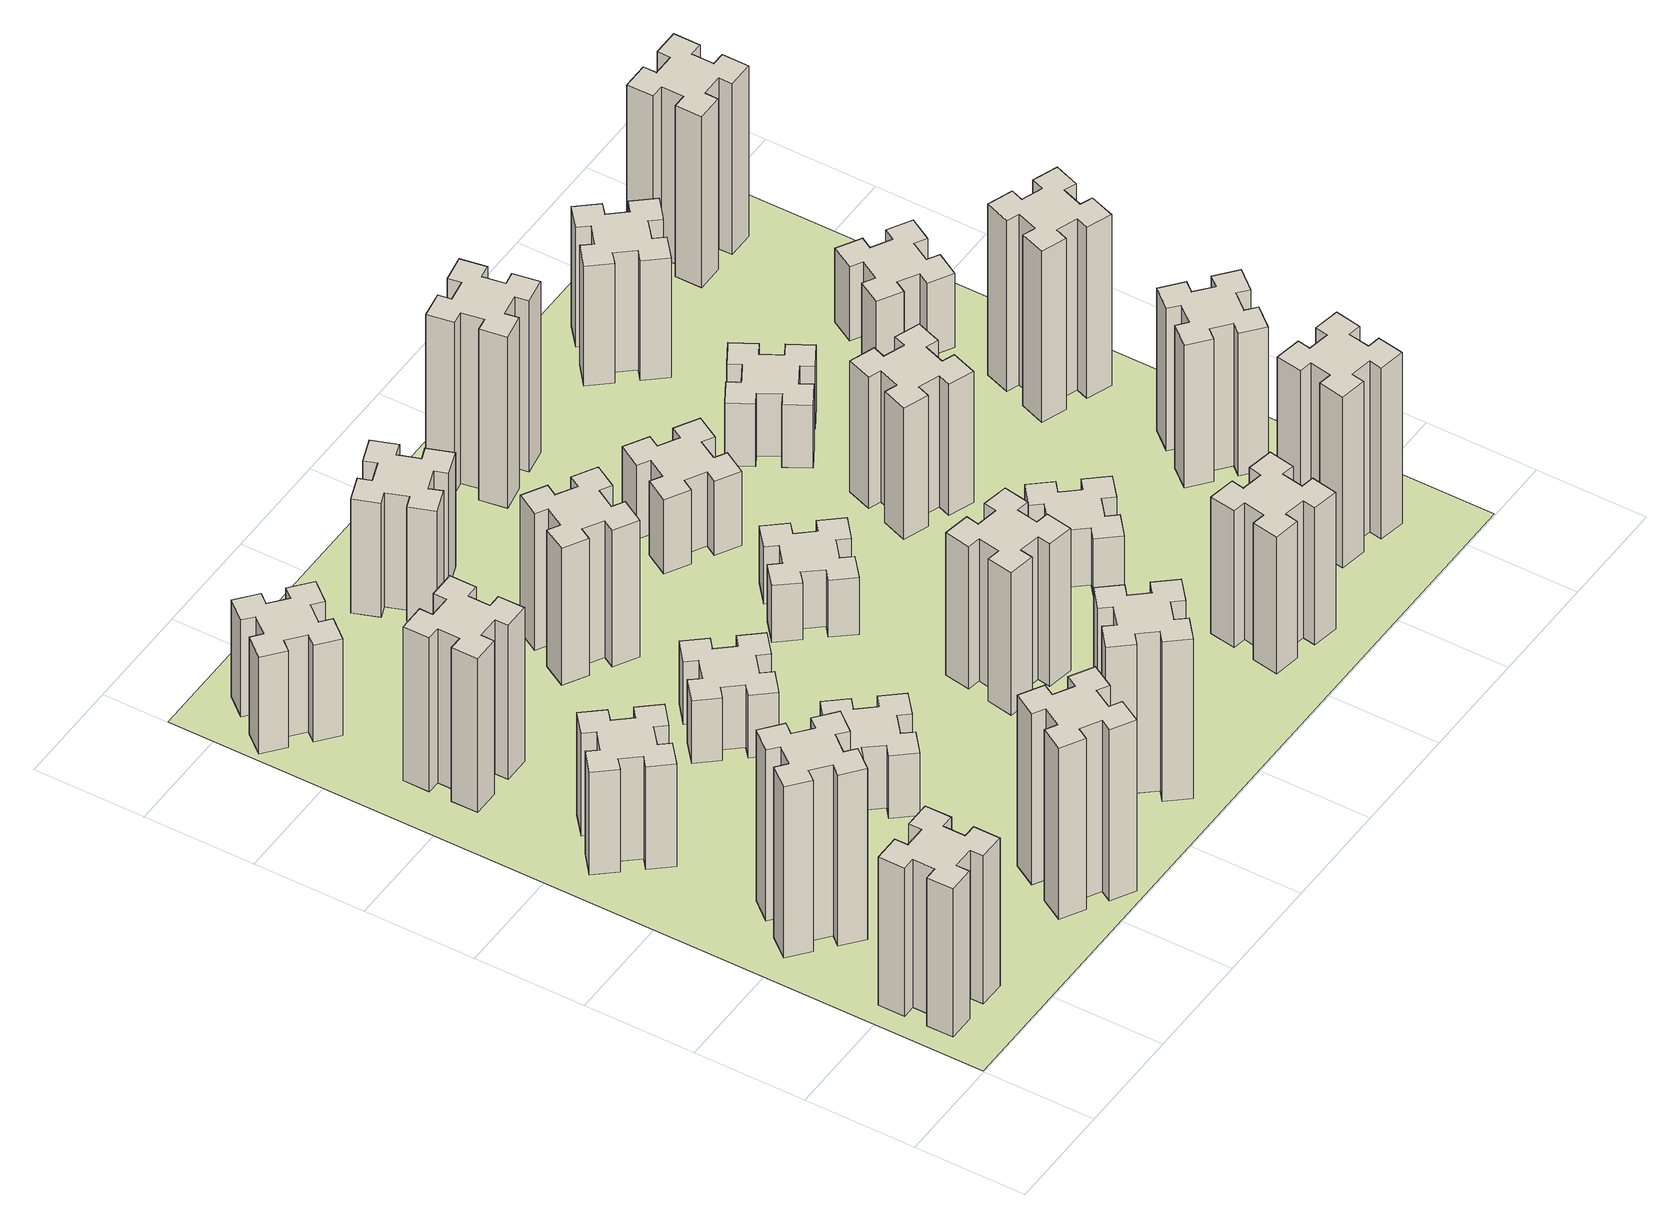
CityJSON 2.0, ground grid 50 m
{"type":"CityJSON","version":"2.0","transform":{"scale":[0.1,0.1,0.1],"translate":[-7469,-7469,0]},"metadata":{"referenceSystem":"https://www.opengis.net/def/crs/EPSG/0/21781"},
"CityObjects":{
"building1":{"type":"Building","attributes":{"class":"1000","function":"1000","usage":"1000","yearOfConstruction":2016,"roofType":"1000","measuredHeight":78,"storeysAboveGround":30,"storeysBelowGround":0},"geometry":[{"type":"Solid","lod":"1","boundaries":[[[[0,1,2,3,4,5,6,7,8,9,10,11,12,13,14,15,16,17,18,19]],[[17,16,20,21]],[[16,15,22,20]],[[15,14,23,22]],[[14,13,24,23]],[[13,12,25,24]],[[12,11,26,25]],[[11,10,27,26]],[[10,9,28,27]],[[9,8,29,28]],[[8,7,30,29]],[[7,6,31,30]],[[6,5,32,31]],[[5,4,33,32]],[[4,3,34,33]],[[3,2,35,34]],[[2,1,36,35]],[[1,0,37,36]],[[0,19,38,37]],[[19,18,39,38]],[[18,17,21,39]],[[24,25,26,27,28,29,30,31,32,33,34,35,36,37,38,39,21,20,22,23]]]]}]},
"building2":{"type":"Building","attributes":{"class":"1000","function":"1000","usage":"1000","yearOfConstruction":2016,"roofType":"1000","measuredHeight":90,"storeysAboveGround":30,"storeysBelowGround":0},"geometry":[{"type":"Solid","lod":"1","boundaries":[[[[40,41,42,43,44,45,46,47,48,49,50,51,52,53,54,55,56,57,58,59]],[[57,56,60,61]],[[56,55,62,60]],[[55,54,63,62]],[[54,53,64,63]],[[53,52,65,64]],[[52,51,66,65]],[[51,50,67,66]],[[50,49,68,67]],[[49,48,69,68]],[[48,47,70,69]],[[47,46,71,70]],[[46,45,72,71]],[[45,44,73,72]],[[44,43,74,73]],[[43,42,75,74]],[[42,41,76,75]],[[41,40,77,76]],[[40,59,78,77]],[[59,58,79,78]],[[58,57,61,79]],[[64,65,66,67,68,69,70,71,72,73,74,75,76,77,78,79,61,60,62,63]]]]}]},
"building3":{"type":"Building","attributes":{"class":"1000","function":"1000","usage":"1000","yearOfConstruction":2016,"roofType":"1000","measuredHeight":54,"storeysAboveGround":30,"storeysBelowGround":0},"geometry":[{"type":"Solid","lod":"1","boundaries":[[[[80,81,82,83,84,85,86,87,88,89,90,91,92,93,94,95,96,97,98,99]],[[97,96,100,101]],[[96,95,102,100]],[[95,94,103,102]],[[94,93,104,103]],[[93,92,105,104]],[[92,91,106,105]],[[91,90,107,106]],[[90,89,108,107]],[[89,88,109,108]],[[88,87,110,109]],[[87,86,111,110]],[[86,85,112,111]],[[85,84,113,112]],[[84,83,114,113]],[[83,82,115,114]],[[82,81,116,115]],[[81,80,117,116]],[[80,99,118,117]],[[99,98,119,118]],[[98,97,101,119]],[[104,105,106,107,108,109,110,111,112,113,114,115,116,117,118,119,101,100,102,103]]]]}]},
"building4":{"type":"Building","attributes":{"class":"1000","function":"1000","usage":"1000","yearOfConstruction":2016,"roofType":"1000","measuredHeight":81,"storeysAboveGround":30,"storeysBelowGround":0},"geometry":[{"type":"Solid","lod":"1","boundaries":[[[[120,121,122,123,124,125,126,127,128,129,130,131,132,133,134,135,136,137,138,139]],[[137,136,140,141]],[[136,135,142,140]],[[135,134,143,142]],[[134,133,144,143]],[[133,132,145,144]],[[132,131,146,145]],[[131,130,147,146]],[[130,129,148,147]],[[129,128,149,148]],[[128,127,150,149]],[[127,126,151,150]],[[126,125,152,151]],[[125,124,153,152]],[[124,123,154,153]],[[123,122,155,154]],[[122,121,156,155]],[[121,120,157,156]],[[120,139,158,157]],[[139,138,159,158]],[[138,137,141,159]],[[144,145,146,147,148,149,150,151,152,153,154,155,156,157,158,159,141,140,142,143]]]]}]},
"building5":{"type":"Building","attributes":{"class":"1000","function":"1000","usage":"1000","yearOfConstruction":2016,"roofType":"1000","measuredHeight":90,"storeysAboveGround":30,"storeysBelowGround":0},"geometry":[{"type":"Solid","lod":"1","boundaries":[[[[160,161,162,163,164,165,166,167,168,169,170,171,172,173,174,175,176,177,178,179]],[[177,176,180,181]],[[176,175,182,180]],[[175,174,183,182]],[[174,173,184,183]],[[173,172,185,184]],[[172,171,186,185]],[[171,170,187,186]],[[170,169,188,187]],[[169,168,189,188]],[[168,167,190,189]],[[167,166,191,190]],[[166,165,192,191]],[[165,164,193,192]],[[164,163,194,193]],[[163,162,195,194]],[[162,161,196,195]],[[161,160,197,196]],[[160,179,198,197]],[[179,178,199,198]],[[178,177,181,199]],[[184,185,186,187,188,189,190,191,192,193,194,195,196,197,198,199,181,180,182,183]]]]}]},
"building6":{"type":"Building","attributes":{"class":"1000","function":"1000","usage":"1000","yearOfConstruction":2016,"roofType":"1000","measuredHeight":51,"storeysAboveGround":30,"storeysBelowGround":0},"geometry":[{"type":"Solid","lod":"1","boundaries":[[[[200,201,202,203,204,205,206,207,208,209,210,211,212,213,214,215,216,217,218,219]],[[217,216,220,221]],[[216,215,222,220]],[[215,214,223,222]],[[214,213,224,223]],[[213,212,225,224]],[[212,211,226,225]],[[211,210,227,226]],[[210,209,228,227]],[[209,208,229,228]],[[208,207,230,229]],[[207,206,231,230]],[[206,205,232,231]],[[205,204,233,232]],[[204,203,234,233]],[[203,202,235,234]],[[202,201,236,235]],[[201,200,237,236]],[[200,219,238,237]],[[219,218,239,238]],[[218,217,221,239]],[[224,225,226,227,228,229,230,231,232,233,234,235,236,237,238,239,221,220,222,223]]]]}]},
"building7":{"type":"Building","attributes":{"class":"1000","function":"1000","usage":"1000","yearOfConstruction":2016,"roofType":"1000","measuredHeight":33,"storeysAboveGround":30,"storeysBelowGround":0},"geometry":[{"type":"Solid","lod":"1","boundaries":[[[[240,241,242,243,244,245,246,247,248,249,250,251,252,253,254,255,256,257,258,259]],[[257,256,260,261]],[[256,255,262,260]],[[255,254,263,262]],[[254,253,264,263]],[[253,252,265,264]],[[252,251,266,265]],[[251,250,267,266]],[[250,249,268,267]],[[249,248,269,268]],[[248,247,270,269]],[[247,246,271,270]],[[246,245,272,271]],[[245,244,273,272]],[[244,243,274,273]],[[243,242,275,274]],[[242,241,276,275]],[[241,240,277,276]],[[240,259,278,277]],[[259,258,279,278]],[[258,257,261,279]],[[264,265,266,267,268,269,270,271,272,273,274,275,276,277,278,279,261,260,262,263]]]]}]},
"building8":{"type":"Building","attributes":{"class":"1000","function":"1000","usage":"1000","yearOfConstruction":2016,"roofType":"1000","measuredHeight":33,"storeysAboveGround":30,"storeysBelowGround":0},"geometry":[{"type":"Solid","lod":"1","boundaries":[[[[280,281,282,283,284,285,286,287,288,289,290,291,292,293,294,295,296,297,298,299]],[[297,296,300,301]],[[296,295,302,300]],[[295,294,303,302]],[[294,293,304,303]],[[293,292,305,304]],[[292,291,306,305]],[[291,290,307,306]],[[290,289,308,307]],[[289,288,309,308]],[[288,287,310,309]],[[287,286,311,310]],[[286,285,312,311]],[[285,284,313,312]],[[284,283,314,313]],[[283,282,315,314]],[[282,281,316,315]],[[281,280,317,316]],[[280,299,318,317]],[[299,298,319,318]],[[298,297,301,319]],[[304,305,306,307,308,309,310,311,312,313,314,315,316,317,318,319,301,300,302,303]]]]}]},
"building9":{"type":"Building","attributes":{"class":"1000","function":"1000","usage":"1000","yearOfConstruction":2016,"roofType":"1000","measuredHeight":84,"storeysAboveGround":30,"storeysBelowGround":0},"geometry":[{"type":"Solid","lod":"1","boundaries":[[[[320,321,322,323,324,325,326,327,328,329,330,331,332,333,334,335,336,337,338,339]],[[337,336,340,341]],[[336,335,342,340]],[[335,334,343,342]],[[334,333,344,343]],[[333,332,345,344]],[[332,331,346,345]],[[331,330,347,346]],[[330,329,348,347]],[[329,328,349,348]],[[328,327,350,349]],[[327,326,351,350]],[[326,325,352,351]],[[325,324,353,352]],[[324,323,354,353]],[[323,322,355,354]],[[322,321,356,355]],[[321,320,357,356]],[[320,339,358,357]],[[339,338,359,358]],[[338,337,341,359]],[[344,345,346,347,348,349,350,351,352,353,354,355,356,357,358,359,341,340,342,343]]]]}]},
"building10":{"type":"Building","attributes":{"class":"1000","function":"1000","usage":"1000","yearOfConstruction":2016,"roofType":"1000","measuredHeight":72,"storeysAboveGround":30,"storeysBelowGround":0},"geometry":[{"type":"Solid","lod":"1","boundaries":[[[[360,361,362,363,364,365,366,367,368,369,370,371,372,373,374,375,376,377,378,379]],[[377,376,380,381]],[[376,375,382,380]],[[375,374,383,382]],[[374,373,384,383]],[[373,372,385,384]],[[372,371,386,385]],[[371,370,387,386]],[[370,369,388,387]],[[369,368,389,388]],[[368,367,390,389]],[[367,366,391,390]],[[366,365,392,391]],[[365,364,393,392]],[[364,363,394,393]],[[363,362,395,394]],[[362,361,396,395]],[[361,360,397,396]],[[360,379,398,397]],[[379,378,399,398]],[[378,377,381,399]],[[384,385,386,387,388,389,390,391,392,393,394,395,396,397,398,399,381,380,382,383]]]]}]},
"building11":{"type":"Building","attributes":{"class":"1000","function":"1000","usage":"1000","yearOfConstruction":2016,"roofType":"1000","measuredHeight":60,"storeysAboveGround":30,"storeysBelowGround":0},"geometry":[{"type":"Solid","lod":"1","boundaries":[[[[400,401,402,403,404,405,406,407,408,409,410,411,412,413,414,415,416,417,418,419]],[[417,416,420,421]],[[416,415,422,420]],[[415,414,423,422]],[[414,413,424,423]],[[413,412,425,424]],[[412,411,426,425]],[[411,410,427,426]],[[410,409,428,427]],[[409,408,429,428]],[[408,407,430,429]],[[407,406,431,430]],[[406,405,432,431]],[[405,404,433,432]],[[404,403,434,433]],[[403,402,435,434]],[[402,401,436,435]],[[401,400,437,436]],[[400,419,438,437]],[[419,418,439,438]],[[418,417,421,439]],[[424,425,426,427,428,429,430,431,432,433,434,435,436,437,438,439,421,420,422,423]]]]}]},
"building12":{"type":"Building","attributes":{"class":"1000","function":"1000","usage":"1000","yearOfConstruction":2016,"roofType":"1000","measuredHeight":75,"storeysAboveGround":30,"storeysBelowGround":0},"geometry":[{"type":"Solid","lod":"1","boundaries":[[[[440,441,442,443,444,445,446,447,448,449,450,451,452,453,454,455,456,457,458,459]],[[457,456,460,461]],[[456,455,462,460]],[[455,454,463,462]],[[454,453,464,463]],[[453,452,465,464]],[[452,451,466,465]],[[451,450,467,466]],[[450,449,468,467]],[[449,448,469,468]],[[448,447,470,469]],[[447,446,471,470]],[[446,445,472,471]],[[445,444,473,472]],[[444,443,474,473]],[[443,442,475,474]],[[442,441,476,475]],[[441,440,477,476]],[[440,459,478,477]],[[459,458,479,478]],[[458,457,461,479]],[[464,465,466,467,468,469,470,471,472,473,474,475,476,477,478,479,461,460,462,463]]]]}]},
"building13":{"type":"Building","attributes":{"class":"1000","function":"1000","usage":"1000","yearOfConstruction":2016,"roofType":"1000","measuredHeight":30,"storeysAboveGround":30,"storeysBelowGround":0},"geometry":[{"type":"Solid","lod":"1","boundaries":[[[[480,481,482,483,484,485,486,487,488,489,490,491,492,493,494,495,496,497,498,499]],[[497,496,500,501]],[[496,495,502,500]],[[495,494,503,502]],[[494,493,504,503]],[[493,492,505,504]],[[492,491,506,505]],[[491,490,507,506]],[[490,489,508,507]],[[489,488,509,508]],[[488,487,510,509]],[[487,486,511,510]],[[486,485,512,511]],[[485,484,513,512]],[[484,483,514,513]],[[483,482,515,514]],[[482,481,516,515]],[[481,480,517,516]],[[480,499,518,517]],[[499,498,519,518]],[[498,497,501,519]],[[504,505,506,507,508,509,510,511,512,513,514,515,516,517,518,519,501,500,502,503]]]]}]},
"building14":{"type":"Building","attributes":{"class":"1000","function":"1000","usage":"1000","yearOfConstruction":2016,"roofType":"1000","measuredHeight":39,"storeysAboveGround":30,"storeysBelowGround":0},"geometry":[{"type":"Solid","lod":"1","boundaries":[[[[520,521,522,523,524,525,526,527,528,529,530,531,532,533,534,535,536,537,538,539]],[[537,536,540,541]],[[536,535,542,540]],[[535,534,543,542]],[[534,533,544,543]],[[533,532,545,544]],[[532,531,546,545]],[[531,530,547,546]],[[530,529,548,547]],[[529,528,549,548]],[[528,527,550,549]],[[527,526,551,550]],[[526,525,552,551]],[[525,524,553,552]],[[524,523,554,553]],[[523,522,555,554]],[[522,521,556,555]],[[521,520,557,556]],[[520,539,558,557]],[[539,538,559,558]],[[538,537,541,559]],[[544,545,546,547,548,549,550,551,552,553,554,555,556,557,558,559,541,540,542,543]]]]}]},
"building15":{"type":"Building","attributes":{"class":"1000","function":"1000","usage":"1000","yearOfConstruction":2016,"roofType":"1000","measuredHeight":72,"storeysAboveGround":30,"storeysBelowGround":0},"geometry":[{"type":"Solid","lod":"1","boundaries":[[[[560,561,562,563,564,565,566,567,568,569,570,571,572,573,574,575,576,577,578,579]],[[577,576,580,581]],[[576,575,582,580]],[[575,574,583,582]],[[574,573,584,583]],[[573,572,585,584]],[[572,571,586,585]],[[571,570,587,586]],[[570,569,588,587]],[[569,568,589,588]],[[568,567,590,589]],[[567,566,591,590]],[[566,565,592,591]],[[565,564,593,592]],[[564,563,594,593]],[[563,562,595,594]],[[562,561,596,595]],[[561,560,597,596]],[[560,579,598,597]],[[579,578,599,598]],[[578,577,581,599]],[[584,585,586,587,588,589,590,591,592,593,594,595,596,597,598,599,581,580,582,583]]]]}]},
"building16":{"type":"Building","attributes":{"class":"1000","function":"1000","usage":"1000","yearOfConstruction":2016,"roofType":"1000","measuredHeight":90,"storeysAboveGround":30,"storeysBelowGround":0},"geometry":[{"type":"Solid","lod":"1","boundaries":[[[[600,601,602,603,604,605,606,607,608,609,610,611,612,613,614,615,616,617,618,619]],[[617,616,620,621]],[[616,615,622,620]],[[615,614,623,622]],[[614,613,624,623]],[[613,612,625,624]],[[612,611,626,625]],[[611,610,627,626]],[[610,609,628,627]],[[609,608,629,628]],[[608,607,630,629]],[[607,606,631,630]],[[606,605,632,631]],[[605,604,633,632]],[[604,603,634,633]],[[603,602,635,634]],[[602,601,636,635]],[[601,600,637,636]],[[600,619,638,637]],[[619,618,639,638]],[[618,617,621,639]],[[624,625,626,627,628,629,630,631,632,633,634,635,636,637,638,639,621,620,622,623]]]]}]},
"building17":{"type":"Building","attributes":{"class":"1000","function":"1000","usage":"1000","yearOfConstruction":2016,"roofType":"1000","measuredHeight":30,"storeysAboveGround":30,"storeysBelowGround":0},"geometry":[{"type":"Solid","lod":"1","boundaries":[[[[640,641,642,643,644,645,646,647,648,649,650,651,652,653,654,655,656,657,658,659]],[[657,656,660,661]],[[656,655,662,660]],[[655,654,663,662]],[[654,653,664,663]],[[653,652,665,664]],[[652,651,666,665]],[[651,650,667,666]],[[650,649,668,667]],[[649,648,669,668]],[[648,647,670,669]],[[647,646,671,670]],[[646,645,672,671]],[[645,644,673,672]],[[644,643,674,673]],[[643,642,675,674]],[[642,641,676,675]],[[641,640,677,676]],[[640,659,678,677]],[[659,658,679,678]],[[658,657,661,679]],[[664,665,666,667,668,669,670,671,672,673,674,675,676,677,678,679,661,660,662,663]]]]}]},
"building18":{"type":"Building","attributes":{"class":"1000","function":"1000","usage":"1000","yearOfConstruction":2016,"roofType":"1000","measuredHeight":69,"storeysAboveGround":30,"storeysBelowGround":0},"geometry":[{"type":"Solid","lod":"1","boundaries":[[[[680,681,682,683,684,685,686,687,688,689,690,691,692,693,694,695,696,697,698,699]],[[697,696,700,701]],[[696,695,702,700]],[[695,694,703,702]],[[694,693,704,703]],[[693,692,705,704]],[[692,691,706,705]],[[691,690,707,706]],[[690,689,708,707]],[[689,688,709,708]],[[688,687,710,709]],[[687,686,711,710]],[[686,685,712,711]],[[685,684,713,712]],[[684,683,714,713]],[[683,682,715,714]],[[682,681,716,715]],[[681,680,717,716]],[[680,699,718,717]],[[699,698,719,718]],[[698,697,701,719]],[[704,705,706,707,708,709,710,711,712,713,714,715,716,717,718,719,701,700,702,703]]]]}]},
"building19":{"type":"Building","attributes":{"class":"1000","function":"1000","usage":"1000","yearOfConstruction":2016,"roofType":"1000","measuredHeight":33,"storeysAboveGround":30,"storeysBelowGround":0},"geometry":[{"type":"Solid","lod":"1","boundaries":[[[[720,721,722,723,724,725,726,727,728,729,730,731,732,733,734,735,736,737,738,739]],[[737,736,740,741]],[[736,735,742,740]],[[735,734,743,742]],[[734,733,744,743]],[[733,732,745,744]],[[732,731,746,745]],[[731,730,747,746]],[[730,729,748,747]],[[729,728,749,748]],[[728,727,750,749]],[[727,726,751,750]],[[726,725,752,751]],[[725,724,753,752]],[[724,723,754,753]],[[723,722,755,754]],[[722,721,756,755]],[[721,720,757,756]],[[720,739,758,757]],[[739,738,759,758]],[[738,737,741,759]],[[744,745,746,747,748,749,750,751,752,753,754,755,756,757,758,759,741,740,742,743]]]]}]},
"building20":{"type":"Building","attributes":{"class":"1000","function":"1000","usage":"1000","yearOfConstruction":2016,"roofType":"1000","measuredHeight":90,"storeysAboveGround":30,"storeysBelowGround":0},"geometry":[{"type":"Solid","lod":"1","boundaries":[[[[760,761,762,763,764,765,766,767,768,769,770,771,772,773,774,775,776,777,778,779]],[[777,776,780,781]],[[776,775,782,780]],[[775,774,783,782]],[[774,773,784,783]],[[773,772,785,784]],[[772,771,786,785]],[[771,770,787,786]],[[770,769,788,787]],[[769,768,789,788]],[[768,767,790,789]],[[767,766,791,790]],[[766,765,792,791]],[[765,764,793,792]],[[764,763,794,793]],[[763,762,795,794]],[[762,761,796,795]],[[761,760,797,796]],[[760,779,798,797]],[[779,778,799,798]],[[778,777,781,799]],[[784,785,786,787,788,789,790,791,792,793,794,795,796,797,798,799,781,780,782,783]]]]}]},
"building21":{"type":"Building","attributes":{"class":"1000","function":"1000","usage":"1000","yearOfConstruction":2016,"roofType":"1000","measuredHeight":63,"storeysAboveGround":30,"storeysBelowGround":0},"geometry":[{"type":"Solid","lod":"1","boundaries":[[[[800,801,802,803,804,805,806,807,808,809,810,811,812,813,814,815,816,817,818,819]],[[817,816,820,821]],[[816,815,822,820]],[[815,814,823,822]],[[814,813,824,823]],[[813,812,825,824]],[[812,811,826,825]],[[811,810,827,826]],[[810,809,828,827]],[[809,808,829,828]],[[808,807,830,829]],[[807,806,831,830]],[[806,805,832,831]],[[805,804,833,832]],[[804,803,834,833]],[[803,802,835,834]],[[802,801,836,835]],[[801,800,837,836]],[[800,819,838,837]],[[819,818,839,838]],[[818,817,821,839]],[[824,825,826,827,828,829,830,831,832,833,834,835,836,837,838,839,821,820,822,823]]]]}]},
"building22":{"type":"Building","attributes":{"class":"1000","function":"1000","usage":"1000","yearOfConstruction":2016,"roofType":"1000","measuredHeight":75,"storeysAboveGround":30,"storeysBelowGround":0},"geometry":[{"type":"Solid","lod":"1","boundaries":[[[[840,841,842,843,844,845,846,847,848,849,850,851,852,853,854,855,856,857,858,859]],[[857,856,860,861]],[[856,855,862,860]],[[855,854,863,862]],[[854,853,864,863]],[[853,852,865,864]],[[852,851,866,865]],[[851,850,867,866]],[[850,849,868,867]],[[849,848,869,868]],[[848,847,870,869]],[[847,846,871,870]],[[846,845,872,871]],[[845,844,873,872]],[[844,843,874,873]],[[843,842,875,874]],[[842,841,876,875]],[[841,840,877,876]],[[840,859,878,877]],[[859,858,879,878]],[[858,857,861,879]],[[864,865,866,867,868,869,870,871,872,873,874,875,876,877,878,879,861,860,862,863]]]]}]},
"building23":{"type":"Building","attributes":{"class":"1000","function":"1000","usage":"1000","yearOfConstruction":2016,"roofType":"1000","measuredHeight":90,"storeysAboveGround":30,"storeysBelowGround":0},"geometry":[{"type":"Solid","lod":"1","boundaries":[[[[880,881,882,883,884,885,886,887,888,889,890,891,892,893,894,895,896,897,898,899]],[[897,896,900,901]],[[896,895,902,900]],[[895,894,903,902]],[[894,893,904,903]],[[893,892,905,904]],[[892,891,906,905]],[[891,890,907,906]],[[890,889,908,907]],[[889,888,909,908]],[[888,887,910,909]],[[887,886,911,910]],[[886,885,912,911]],[[885,884,913,912]],[[884,883,914,913]],[[883,882,915,914]],[[882,881,916,915]],[[881,880,917,916]],[[880,899,918,917]],[[899,898,919,918]],[[898,897,901,919]],[[904,905,906,907,908,909,910,911,912,913,914,915,916,917,918,919,901,900,902,903]]]]}]},
"building24":{"type":"Building","attributes":{"class":"1000","function":"1000","usage":"1000","yearOfConstruction":2016,"roofType":"1000","measuredHeight":39,"storeysAboveGround":30,"storeysBelowGround":0},"geometry":[{"type":"Solid","lod":"1","boundaries":[[[[920,921,922,923,924,925,926,927,928,929,930,931,932,933,934,935,936,937,938,939]],[[937,936,940,941]],[[936,935,942,940]],[[935,934,943,942]],[[934,933,944,943]],[[933,932,945,944]],[[932,931,946,945]],[[931,930,947,946]],[[930,929,948,947]],[[929,928,949,948]],[[928,927,950,949]],[[927,926,951,950]],[[926,925,952,951]],[[925,924,953,952]],[[924,923,954,953]],[[923,922,955,954]],[[922,921,956,955]],[[921,920,957,956]],[[920,939,958,957]],[[939,938,959,958]],[[938,937,941,959]],[[944,945,946,947,948,949,950,951,952,953,954,955,956,957,958,959,941,940,942,943]]]]}]},
"building25":{"type":"Building","attributes":{"class":"1000","function":"1000","usage":"1000","yearOfConstruction":2016,"roofType":"1000","measuredHeight":90,"storeysAboveGround":30,"storeysBelowGround":0},"geometry":[{"type":"Solid","lod":"1","boundaries":[[[[960,961,962,963,964,965,966,967,968,969,970,971,972,973,974,975,976,977,978,979]],[[977,976,980,981]],[[976,975,982,980]],[[975,974,983,982]],[[974,973,984,983]],[[973,972,985,984]],[[972,971,986,985]],[[971,970,987,986]],[[970,969,988,987]],[[969,968,989,988]],[[968,967,990,989]],[[967,966,991,990]],[[966,965,992,991]],[[965,964,993,992]],[[964,963,994,993]],[[963,962,995,994]],[[962,961,996,995]],[[961,960,997,996]],[[960,979,998,997]],[[979,978,999,998]],[[978,977,981,999]],[[984,985,986,987,988,989,990,991,992,993,994,995,996,997,998,999,981,980,982,983]]]]}]},
"landuse1":{"type":"LandUse","attributes":{"name":"plot1","function":"1010"},"geometry":[{"type":"MultiSurface","lod":"1","boundaries":[[[1000,1001,1002,1003]]]}]}
},
"vertices":[
[165,425,0],[165,325,0],[105,325,0],[105,205,0],[225,205,0],[225,265,0],[325,265,0],[325,205,0],[445,205,0],[445,325,0],[385,325,0],[385,425,0],[445,425,0],[445,545,0],[325,545,0],[325,485,0],[225,485,0],[225,545,0],[105,545,0],[105,425,0],[225,485,780],[225,545,780],[325,485,780],[325,545,780],[445,545,780],[445,425,780],[385,425,780],[385,325,780],[445,325,780],[445,205,780],[325,205,780],[325,265,780],[225,265,780],[225,205,780],[105,205,780],[105,325,780],[165,325,780],[165,425,780],[105,425,780],[105,545,780],
[484,1067,0],[408,1132,0],[446,1178,0],[354,1255,0],[277,1163,0],[323,1124,0],[259,1048,0],[213,1086,0],[136,994,0],[228,917,0],[266,963,0],[343,899,0],[304,853,0],[396,776,0],[473,868,0],[427,906,0],[492,983,0],[538,944,0],[615,1036,0],[523,1113,0],[492,983,900],[538,944,900],[427,906,900],[473,868,900],[396,776,900],[304,853,900],[343,899,900],[266,963,900],[228,917,900],[136,994,900],[213,1086,900],[259,1048,900],[323,1124,900],[277,1163,900],[354,1255,900],[446,1178,900],[408,1132,900],[484,1067,900],[523,1113,900],[615,1036,900],
[492,1888,0],[427,1964,0],[473,2003,0],[396,2095,0],[304,2018,0],[343,1972,0],[266,1907,0],[228,1953,0],[136,1876,0],[213,1784,0],[259,1823,0],[323,1746,0],[277,1708,0],[354,1616,0],[446,1693,0],[408,1739,0],[484,1803,0],[523,1757,0],[615,1834,0],[538,1926,0],[484,1803,540],[523,1757,540],[408,1739,540],[446,1693,540],[354,1616,540],[277,1708,540],[323,1746,540],[259,1823,540],[213,1784,540],[136,1876,540],[228,1953,540],[266,1907,540],[343,1972,540],[304,2018,540],[396,2095,540],[473,2003,540],[427,1964,540],[492,1888,540],[538,1926,540],[615,1834,540],
[485,2545,0],[485,2645,0],[545,2645,0],[545,2765,0],[425,2765,0],[425,2705,0],[325,2705,0],[325,2765,0],[205,2765,0],[205,2645,0],[265,2645,0],[265,2545,0],[205,2545,0],[205,2425,0],[325,2425,0],[325,2485,0],[425,2485,0],[425,2425,0],[545,2425,0],[545,2545,0],[425,2485,810],[425,2425,810],[325,2485,810],[325,2425,810],[205,2425,810],[205,2545,810],[265,2545,810],[265,2645,810],[205,2645,810],[205,2765,810],[325,2765,810],[325,2705,810],[425,2705,810],[425,2765,810],[545,2765,810],[545,2645,810],[485,2645,810],[485,2545,810],[545,2545,810],[545,2425,810],
[1214,346,0],[1127,396,0],[1157,448,0],[1053,508,0],[993,404,0],[1045,374,0],[995,287,0],[943,317,0],[883,213,0],[987,153,0],[1017,205,0],[1104,155,0],[1074,103,0],[1178,43,0],[1238,147,0],[1186,177,0],[1236,264,0],[1288,234,0],[1348,338,0],[1244,398,0],[1236,264,900],[1288,234,900],[1186,177,900],[1238,147,900],[1178,43,900],[1074,103,900],[1104,155,900],[1017,205,900],[987,153,900],[883,213,900],[943,317,900],[995,287,900],[1045,374,900],[993,404,900],[1053,508,900],[1157,448,900],[1127,396,900],[1214,346,900],[1244,398,900],[1348,338,900],
[384,3387,0],[308,3452,0],[346,3498,0],[254,3575,0],[177,3483,0],[223,3444,0],[159,3368,0],[113,3406,0],[36,3314,0],[128,3237,0],[166,3283,0],[243,3219,0],[204,3173,0],[296,3096,0],[373,3188,0],[327,3226,0],[392,3303,0],[438,3264,0],[515,3356,0],[423,3433,0],[392,3303,510],[438,3264,510],[327,3226,510],[373,3188,510],[296,3096,510],[204,3173,510],[243,3219,510],[166,3283,510],[128,3237,510],[36,3314,510],[113,3406,510],[159,3368,510],[223,3444,510],[177,3483,510],[254,3575,510],[346,3498,510],[308,3452,510],[384,3387,510],[423,3433,510],[515,3356,510],
[1083,1332,0],[1006,1267,0],[968,1313,0],[876,1236,0],[953,1144,0],[999,1183,0],[1063,1106,0],[1017,1068,0],[1094,976,0],[1186,1053,0],[1148,1099,0],[1224,1163,0],[1263,1117,0],[1355,1194,0],[1278,1286,0],[1232,1248,0],[1167,1324,0],[1213,1363,0],[1136,1455,0],[1044,1378,0],[1167,1324,330],[1213,1363,330],[1232,1248,330],[1278,1286,330],[1355,1194,330],[1263,1117,330],[1224,1163,330],[1148,1099,330],[1186,1053,330],[1094,976,330],[1017,1068,330],[1063,1106,330],[999,1183,330],[953,1144,330],[876,1236,330],[968,1313,330],[1006,1267,330],[1083,1332,330],[1044,1378,330],[1136,1455,330],
[1083,1972,0],[1006,1907,0],[968,1953,0],[876,1876,0],[953,1784,0],[999,1823,0],[1063,1746,0],[1017,1708,0],[1094,1616,0],[1186,1693,0],[1148,1739,0],[1224,1803,0],[1263,1757,0],[1355,1834,0],[1278,1926,0],[1232,1888,0],[1167,1964,0],[1213,2003,0],[1136,2095,0],[1044,2018,0],[1167,1964,330],[1213,2003,330],[1232,1888,330],[1278,1926,330],[1355,1834,330],[1263,1757,330],[1224,1803,330],[1148,1739,330],[1186,1693,330],[1094,1616,330],[1017,1708,330],[1063,1746,330],[999,1823,330],[953,1784,330],[876,1876,330],[968,1953,330],[1006,1907,330],[1083,1972,330],[1044,2018,330],[1136,2095,330],
[1639,343,0],[1703,266,0],[1657,228,0],[1734,136,0],[1826,213,0],[1788,259,0],[1864,323,0],[1903,277,0],[1995,354,0],[1918,446,0],[1872,408,0],[1807,484,0],[1853,523,0],[1776,615,0],[1684,538,0],[1723,492,0],[1646,427,0],[1608,473,0],[1516,396,0],[1593,304,0],[1646,427,840],[1608,473,840],[1723,492,840],[1684,538,840],[1776,615,840],[1853,523,840],[1807,484,840],[1872,408,840],[1918,446,840],[1995,354,840],[1903,277,840],[1864,323,840],[1788,259,840],[1826,213,840],[1734,136,840],[1657,228,840],[1703,266,840],[1639,343,840],[1593,304,840],[1516,396,840],
[1314,2666,0],[1227,2716,0],[1257,2768,0],[1153,2828,0],[1093,2724,0],[1145,2694,0],[1095,2607,0],[1043,2637,0],[983,2533,0],[1087,2473,0],[1117,2525,0],[1204,2475,0],[1174,2423,0],[1278,2363,0],[1338,2467,0],[1286,2497,0],[1336,2584,0],[1388,2554,0],[1448,2658,0],[1344,2718,0],[1336,2584,720],[1388,2554,720],[1286,2497,720],[1338,2467,720],[1278,2363,720],[1174,2423,720],[1204,2475,720],[1117,2525,720],[1087,2473,720],[983,2533,720],[1043,2637,720],[1095,2607,720],[1145,2694,720],[1093,2724,720],[1153,2828,720],[1257,2768,720],[1227,2716,720],[1314,2666,720],[1344,2718,720],[1448,2658,720],
[1125,3456,0],[1031,3422,0],[1010,3478,0],[897,3437,0],[939,3324,0],[995,3345,0],[1029,3251,0],[973,3230,0],[1014,3117,0],[1127,3159,0],[1106,3215,0],[1200,3249,0],[1220,3193,0],[1333,3234,0],[1292,3347,0],[1236,3326,0],[1202,3420,0],[1258,3440,0],[1217,3553,0],[1104,3512,0],[1202,3420,600],[1258,3440,600],[1236,3326,600],[1292,3347,600],[1333,3234,600],[1220,3193,600],[1200,3249,600],[1106,3215,600],[1127,3159,600],[1014,3117,600],[973,3230,600],[1029,3251,600],[995,3345,600],[939,3324,600],[897,3437,600],[1010,3478,600],[1031,3422,600],[1125,3456,600],[1104,3512,600],[1217,3553,600],
[2055,1047,0],[2072,1145,0],[2131,1135,0],[2152,1253,0],[2034,1274,0],[2024,1215,0],[1925,1232,0],[1936,1291,0],[1817,1312,0],[1797,1194,0],[1856,1184,0],[1838,1085,0],[1779,1096,0],[1758,977,0],[1877,957,0],[1887,1016,0],[1985,998,0],[1975,939,0],[2093,918,0],[2114,1037,0],[1985,998,750],[1975,939,750],[1887,1016,750],[1877,957,750],[1758,977,750],[1779,1096,750],[1838,1085,750],[1856,1184,750],[1797,1194,750],[1817,1312,750],[1936,1291,750],[1925,1232,750],[2024,1215,750],[2034,1274,750],[2152,1253,750],[2131,1135,750],[2072,1145,750],[2055,1047,750],[2114,1037,750],[2093,918,750],
[1972,1988,0],[1907,2064,0],[1953,2103,0],[1876,2195,0],[1784,2118,0],[1823,2072,0],[1746,2007,0],[1708,2053,0],[1616,1976,0],[1693,1884,0],[1739,1923,0],[1803,1846,0],[1757,1808,0],[1834,1716,0],[1926,1793,0],[1888,1839,0],[1964,1903,0],[2003,1857,0],[2095,1934,0],[2018,2026,0],[1964,1903,300],[2003,1857,300],[1888,1839,300],[1926,1793,300],[1834,1716,300],[1757,1808,300],[1803,1846,300],[1739,1923,300],[1693,1884,300],[1616,1976,300],[1708,2053,300],[1746,2007,300],[1823,2072,300],[1784,2118,300],[1876,2195,300],[1953,2103,300],[1907,2064,300],[1972,1988,300],[2018,2026,300],[2095,1934,300],
[2026,2497,0],[2076,2584,0],[2128,2554,0],[2188,2658,0],[2084,2718,0],[2054,2666,0],[1967,2716,0],[1997,2768,0],[1893,2828,0],[1833,2724,0],[1885,2694,0],[1835,2607,0],[1783,2637,0],[1723,2533,0],[1827,2473,0],[1857,2525,0],[1944,2475,0],[1914,2423,0],[2018,2363,0],[2078,2467,0],[1944,2475,390],[1914,2423,390],[1857,2525,390],[1827,2473,390],[1723,2533,390],[1783,2637,390],[1835,2607,390],[1885,2694,390],[1833,2724,390],[1893,2828,390],[1997,2768,390],[1967,2716,390],[2054,2666,390],[2084,2718,390],[2188,2658,390],[2128,2554,390],[2076,2584,390],[2026,2497,390],[2078,2467,390],[2018,2363,390],
[2596,444,0],[2578,345,0],[2519,356,0],[2498,237,0],[2617,217,0],[2627,276,0],[2725,258,0],[2715,199,0],[2833,178,0],[2854,297,0],[2795,307,0],[2812,405,0],[2871,395,0],[2892,513,0],[2774,534,0],[2764,475,0],[2665,492,0],[2676,551,0],[2557,572,0],[2537,454,0],[2665,492,720],[2676,551,720],[2764,475,720],[2774,534,720],[2892,513,720],[2871,395,720],[2812,405,720],[2795,307,720],[2854,297,720],[2833,178,720],[2715,199,720],[2725,258,720],[2627,276,720],[2617,217,720],[2498,237,720],[2519,356,720],[2578,345,720],[2596,444,720],[2537,454,720],[2557,572,720],
[1885,3552,0],[1787,3535,0],[1777,3594,0],[1658,3573,0],[1679,3455,0],[1738,3465,0],[1756,3367,0],[1697,3357,0],[1717,3238,0],[1836,3259,0],[1825,3318,0],[1924,3336,0],[1934,3277,0],[2052,3297,0],[2031,3416,0],[1972,3405,0],[1955,3504,0],[2014,3514,0],[1993,3632,0],[1875,3611,0],[1955,3504,900],[2014,3514,900],[1972,3405,900],[2031,3416,900],[2052,3297,900],[1934,3277,900],[1924,3336,900],[1825,3318,900],[1836,3259,900],[1717,3238,900],[1697,3357,900],[1756,3367,900],[1738,3465,900],[1679,3455,900],[1658,3573,900],[1777,3594,900],[1787,3535,900],[1885,3552,900],[1875,3611,900],[1993,3632,900],
[2628,1099,0],[2704,1163,0],[2743,1117,0],[2835,1194,0],[2758,1286,0],[2712,1248,0],[2647,1324,0],[2693,1363,0],[2616,1455,0],[2524,1378,0],[2563,1332,0],[2486,1267,0],[2448,1313,0],[2356,1236,0],[2433,1144,0],[2479,1183,0],[2543,1106,0],[2497,1068,0],[2574,976,0],[2666,1053,0],[2543,1106,300],[2497,1068,300],[2479,1183,300],[2433,1144,300],[2356,1236,300],[2448,1313,300],[2486,1267,300],[2563,1332,300],[2524,1378,300],[2616,1455,300],[2693,1363,300],[2647,1324,300],[2712,1248,300],[2758,1286,300],[2835,1194,300],[2743,1117,300],[2704,1163,300],[2628,1099,300],[2666,1053,300],[2574,976,300],
[2682,1871,0],[2716,1965,0],[2772,1944,0],[2813,2057,0],[2700,2098,0],[2680,2042,0],[2586,2076,0],[2607,2132,0],[2494,2173,0],[2453,2060,0],[2509,2040,0],[2475,1946,0],[2419,1967,0],[2377,1854,0],[2490,1813,0],[2511,1869,0],[2605,1835,0],[2584,1779,0],[2697,1737,0],[2738,1850,0],[2605,1835,690],[2584,1779,690],[2511,1869,690],[2490,1813,690],[2377,1854,690],[2419,1967,690],[2475,1946,690],[2509,2040,690],[2453,2060,690],[2494,2173,690],[2607,2132,690],[2586,2076,690],[2680,2042,690],[2700,2098,690],[2813,2057,690],[2772,1944,690],[2716,1965,690],[2682,1871,690],[2738,1850,690],[2697,1737,690],
[2475,2584,0],[2525,2497,0],[2473,2467,0],[2533,2363,0],[2637,2423,0],[2607,2475,0],[2694,2525,0],[2724,2473,0],[2828,2533,0],[2768,2637,0],[2716,2607,0],[2666,2694,0],[2718,2724,0],[2658,2828,0],[2554,2768,0],[2584,2716,0],[2497,2666,0],[2467,2718,0],[2363,2658,0],[2423,2554,0],[2497,2666,330],[2467,2718,330],[2584,2716,330],[2554,2768,330],[2658,2828,330],[2718,2724,330],[2666,2694,330],[2716,2607,330],[2768,2637,330],[2828,2533,330],[2724,2473,330],[2694,2525,330],[2607,2475,330],[2637,2423,330],[2533,2363,330],[2473,2467,330],[2525,2497,330],[2475,2584,330],[2423,2554,330],[2363,2658,330],
[3404,575,0],[3305,592,0],[3316,651,0],[3197,672,0],[3177,554,0],[3236,544,0],[3218,445,0],[3159,456,0],[3138,337,0],[3257,317,0],[3267,376,0],[3365,358,0],[3355,299,0],[3473,278,0],[3494,397,0],[3435,407,0],[3452,505,0],[3511,495,0],[3532,613,0],[3414,634,0],[3452,505,900],[3511,495,900],[3435,407,900],[3494,397,900],[3473,278,900],[3355,299,900],[3365,358,900],[3267,376,900],[3257,317,900],[3138,337,900],[3159,456,900],[3218,445,900],[3236,544,900],[3177,554,900],[3197,672,900],[3316,651,900],[3305,592,900],[3404,575,900],[3414,634,900],[3532,613,900],
[2663,3452,0],[2586,3387,0],[2548,3433,0],[2456,3356,0],[2533,3264,0],[2579,3303,0],[2643,3226,0],[2597,3188,0],[2674,3096,0],[2766,3173,0],[2728,3219,0],[2804,3283,0],[2843,3237,0],[2935,3314,0],[2858,3406,0],[2812,3368,0],[2747,3444,0],[2793,3483,0],[2716,3575,0],[2624,3498,0],[2747,3444,630],[2793,3483,630],[2812,3368,630],[2858,3406,630],[2935,3314,630],[2843,3237,630],[2804,3283,630],[2728,3219,630],[2766,3173,630],[2674,3096,630],[2597,3188,630],[2643,3226,630],[2579,3303,630],[2533,3264,630],[2456,3356,630],[2548,3433,630],[2586,3387,630],[2663,3452,630],[2624,3498,630],[2716,3575,630],
[3487,1006,0],[3552,1083,0],[3598,1044,0],[3675,1136,0],[3583,1213,0],[3544,1167,0],[3468,1232,0],[3506,1278,0],[3414,1355,0],[3337,1263,0],[3383,1224,0],[3319,1148,0],[3273,1186,0],[3196,1094,0],[3288,1017,0],[3326,1063,0],[3403,999,0],[3364,953,0],[3456,876,0],[3533,968,0],[3403,999,750],[3364,953,750],[3326,1063,750],[3288,1017,750],[3196,1094,750],[3273,1186,750],[3319,1148,750],[3383,1224,750],[3337,1263,750],[3414,1355,750],[3506,1278,750],[3468,1232,750],[3544,1167,750],[3583,1213,750],[3675,1136,750],[3598,1044,750],[3552,1083,750],[3487,1006,750],[3533,968,750],[3456,876,750],
[3520,1942,0],[3426,1976,0],[3447,2032,0],[3334,2073,0],[3293,1960,0],[3349,1940,0],[3315,1846,0],[3259,1867,0],[3217,1754,0],[3330,1713,0],[3351,1769,0],[3445,1735,0],[3424,1679,0],[3537,1637,0],[3578,1750,0],[3522,1771,0],[3556,1865,0],[3612,1844,0],[3653,1957,0],[3540,1998,0],[3556,1865,900],[3612,1844,900],[3522,1771,900],[3578,1750,900],[3537,1637,900],[3424,1679,900],[3445,1735,900],[3351,1769,900],[3330,1713,900],[3217,1754,900],[3259,1867,900],[3315,1846,900],[3349,1940,900],[3293,1960,900],[3334,2073,900],[3447,2032,900],[3426,1976,900],[3520,1942,900],[3540,1998,900],[3653,1957,900],
[3265,2594,0],[3215,2507,0],[3163,2537,0],[3103,2433,0],[3207,2373,0],[3237,2425,0],[3324,2375,0],[3294,2323,0],[3398,2263,0],[3458,2367,0],[3406,2397,0],[3456,2484,0],[3508,2454,0],[3568,2558,0],[3464,2618,0],[3434,2566,0],[3347,2616,0],[3377,2668,0],[3273,2728,0],[3213,2624,0],[3347,2616,390],[3377,2668,390],[3434,2566,390],[3464,2618,390],[3568,2558,390],[3508,2454,390],[3456,2484,390],[3406,2397,390],[3458,2367,390],[3398,2263,390],[3294,2323,390],[3324,2375,390],[3237,2425,390],[3207,2373,390],[3103,2433,390],[3163,2537,390],[3215,2507,390],[3265,2594,390],[3213,2624,390],[3273,2728,390],
[3285,3325,0],[3385,3325,0],[3385,3265,0],[3505,3265,0],[3505,3385,0],[3445,3385,0],[3445,3485,0],[3505,3485,0],[3505,3605,0],[3385,3605,0],[3385,3545,0],[3285,3545,0],[3285,3605,0],[3165,3605,0],[3165,3485,0],[3225,3485,0],[3225,3385,0],[3165,3385,0],[3165,3265,0],[3285,3265,0],[3225,3385,900],[3165,3385,900],[3225,3485,900],[3165,3485,900],[3165,3605,900],[3285,3605,900],[3285,3545,900],[3385,3545,900],[3385,3605,900],[3505,3605,900],[3505,3485,900],[3445,3485,900],[3445,3385,900],[3505,3385,900],[3505,3265,900],[3385,3265,900],[3385,3325,900],[3285,3325,900],[3285,3265,900],[3165,3265,900],
[5,3705,0],[3705,3705,0],[3705,5,0],[5,5,0]
]}
